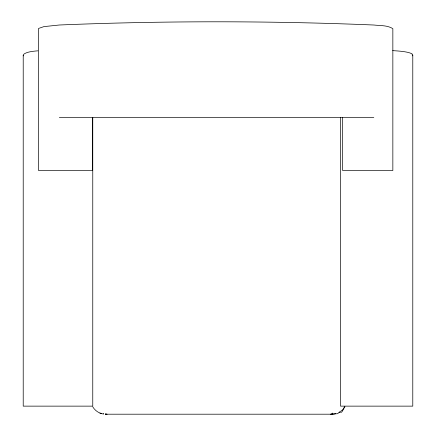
<?xml version="1.0" encoding="UTF-8"?>
<svg xmlns="http://www.w3.org/2000/svg" width="436" height="436" viewBox="0 0 436 436"><rect width="100%" height="100%" fill="white"/><g stroke="black" fill="none" stroke-linecap="round" stroke-linejoin="round"><path stroke-width="0.65" d="M343.606 408.39L344.68 406.777M340.865 411.132L342.652 409.851L344.974 406.777M331.376 414.2L332.112 414.069M330.433 414.2L332.336 414.075M106.035 414.107L105.338 414.075L107.381 414.2M331.807 414.2L331.845 414.2A15.206 14.96 90 0 0 335.671 413.693M59.334 117.333L373.821 117.333M343.879 408.39L343.672 408.39A14.851 7.058 -90 0 1 341.601 412.211L339.203 412.211L337.693 413.693L331.78 414.075L332.755 413.072L332.156 414.2L108.166 414.2M92.743 406.777C95.026 410.717 99.157 413.492 103.675 414.075M107.458 414.2L105.447 414.075M99.92 413.072L101.757 413.693M103.365 413.562L103.697 413.693M412.783 55.492L412.783 406.134L340.549 406.134L340.549 117.333M342.647 117.333L342.647 170.52L392.847 170.52L392.847 28.645C387.282 25.141 380.138 25.735 373.821 25.015A646.305 106.88 0 0 0 59.334 25.005L43.927 26.618L38.537 28.46L38.537 170.52L92.367 170.52L92.367 117.333M92.764 117.333L92.764 406.134L23.217 406.134L23.217 55.399M340.342 411.519A15.206 14.96 90 0 1 339.252 412.211M412.036 54.042A25.244 4.175 0 0 0 398.33 51.023A54.353 8.987 0 0 0 392.689 50.641M23.337 55.901A39.513 6.535 0 0 1 27.37 52.483A21.053 3.483 0 0 1 37.878 50.832M412.058 54.042A44.603 7.374 0 0 1 412.69 55.852"/></g></svg>
